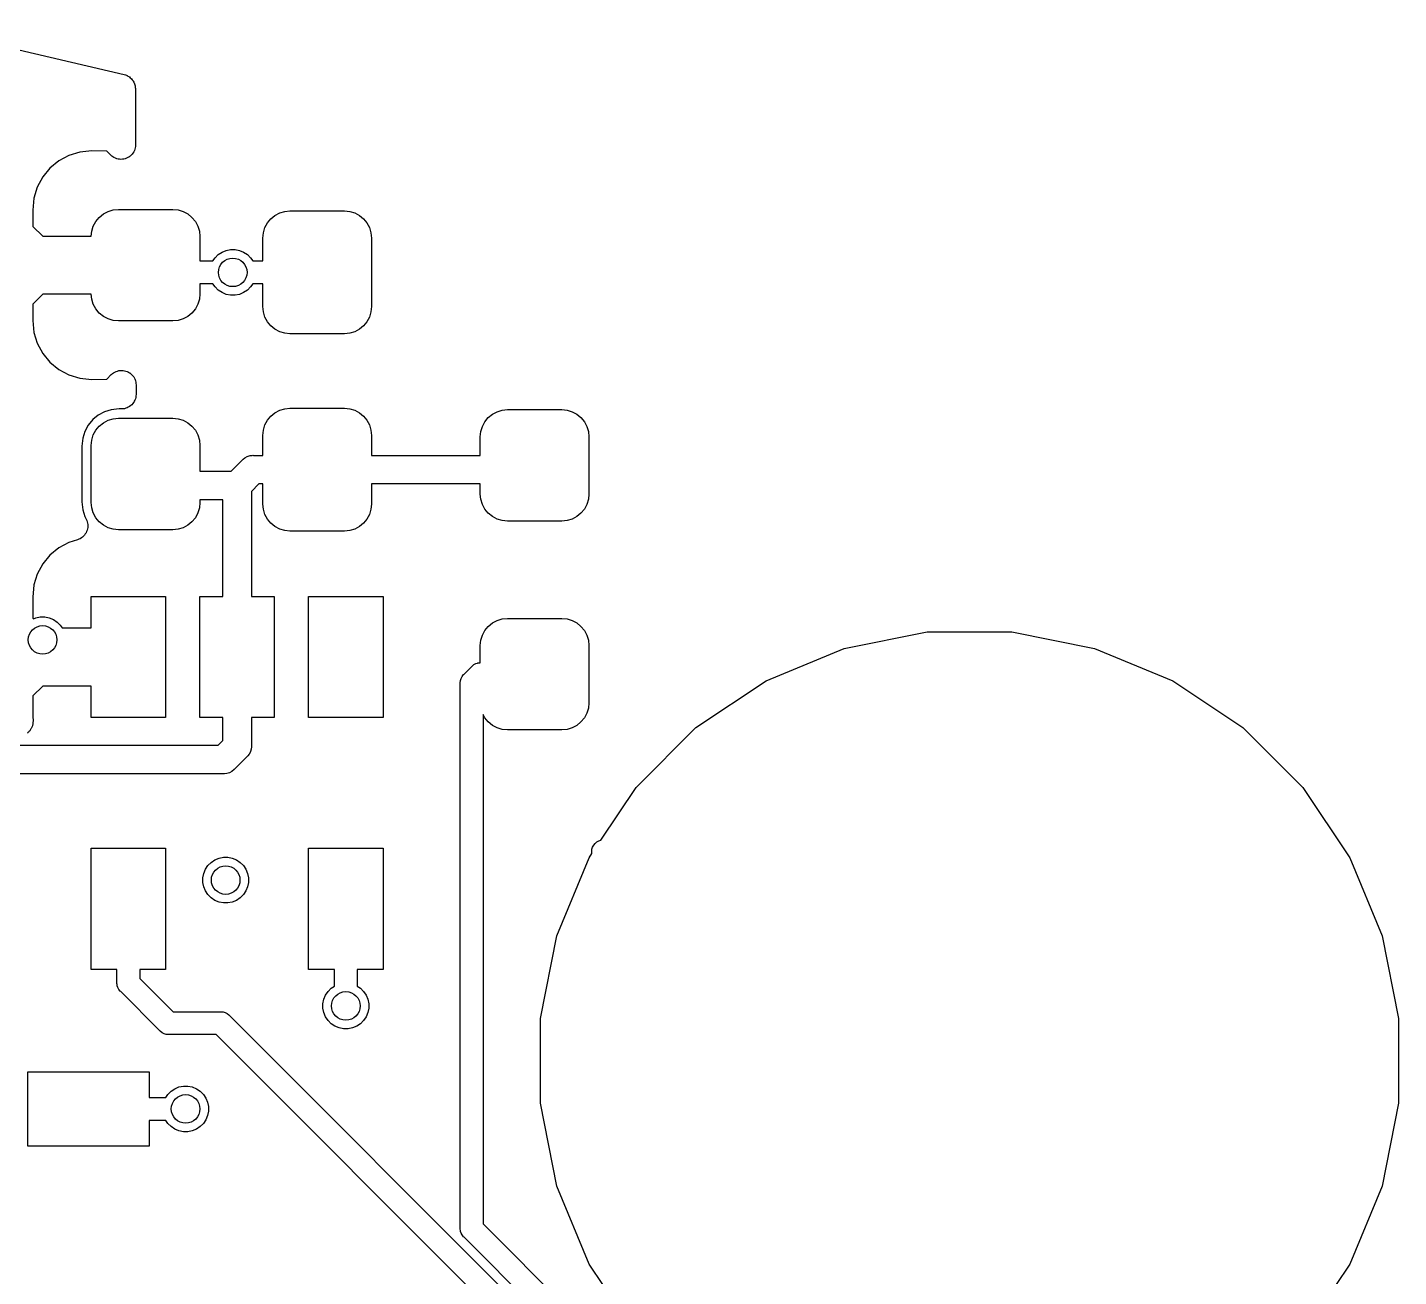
# Model space of a CAD drawing. Extents: x 115.8 to 161.5, y -138.1 to -92.5.
# Drawn here: x 143.87 to 155.85, y -103.72 to -92.8 of the extents above; entities that cross this region are included whole.
import ezdxf

# ---------------------------------------------------------------- set-up
doc = ezdxf.new("R2010")
doc.units = 0
doc.layers.add('BLACK', color=7, linetype='CONTINUOUS')

msp = doc.modelspace()

# ---------------------------------------------------------------- linework, layer by layer
at = {"layer": 'BLACK', "linetype": 'CONTINUOUS'}
for p, q in [((142.956, -92.7966), (144.713, -93.2086)), ((144.713, -93.2086), (144.714, -93.209)), ((144.714, -93.209), (144.724, -93.2122)), ((144.724, -93.2122), (144.733, -93.215)), ((144.733, -93.215), (144.735, -93.2164)), ((144.735, -93.2164), (144.738, -93.2173)), ((144.738, -93.2173), (144.746, -93.2222)), ((144.746, -93.2222), (144.755, -93.2268)), ((144.755, -93.2268), (144.757, -93.2286)), ((144.757, -93.2286), (144.759, -93.23)), ((144.759, -93.23), (144.766, -93.2364)), ((144.766, -93.2364), (144.774, -93.2425)), ((144.774, -93.2425), (144.775, -93.2447)), ((144.775, -93.2447), (144.778, -93.2466)), ((144.778, -93.2466), (144.783, -93.2543)), ((144.783, -93.2543), (144.789, -93.2617)), ((144.789, -93.2617), (144.791, -93.2642)), ((144.791, -93.2642), (144.792, -93.2664)), ((144.792, -93.2664), (144.797, -93.2751)), ((144.797, -93.2751), (144.801, -93.2835)), ((144.801, -93.2835), (144.802, -93.2862)), ((144.802, -93.2862), (144.803, -93.2888)), ((144.803, -93.2888), (144.805, -93.2981)), ((144.805, -93.2981), (144.808, -93.3073)), ((144.808, -93.3073), (144.809, -93.3101)), ((144.809, -93.3101), (144.809, -93.3128)), ((144.809, -93.3128), (144.81, -93.3224)), ((144.81, -93.3224), (144.811, -93.3319)), ((144.811, -93.3319), (144.812, -93.8229)), ((144.812, -93.8229), (144.812, -93.8247)), ((144.23, -93.9159), (144.141, -93.9631)), ((144.325, -93.8869), (144.23, -93.9159)), ((144.43, -93.8765), (144.325, -93.8869)), ((144.561, -93.8786), (144.43, -93.8765)), ((144.595, -93.913), (144.561, -93.8786)), ((144.604, -93.9207), (144.595, -93.913)), ((144.614, -93.9287), (144.604, -93.9207)), ((144.614, -93.9288), (144.614, -93.9287)), ((144.614, -93.9287), (144.614, -93.9287)), ((144.624, -93.9342), (144.614, -93.9288)), ((144.636, -93.9404), (144.624, -93.9342)), ((144.636, -93.9405), (144.636, -93.9404)), ((144.636, -93.9404), (144.636, -93.9404)), ((144.648, -93.944), (144.636, -93.9405)), ((144.733, -93.9409), (144.722, -93.9441)), ((144.744, -93.9348), (144.733, -93.9408)), ((144.733, -93.9408), (144.733, -93.9408)), ((144.733, -93.9408), (144.733, -93.9409)), ((144.755, -93.9293), (144.744, -93.9348)), ((144.764, -93.9215), (144.755, -93.9292)), ((144.755, -93.9292), (144.755, -93.9293)), ((144.755, -93.9293), (144.755, -93.9293)), ((144.774, -93.9137), (144.764, -93.9215)), ((144.782, -93.9038), (144.774, -93.9136)), ((144.774, -93.9136), (144.774, -93.9137)), ((144.774, -93.9137), (144.774, -93.9137)), ((144.79, -93.8947), (144.782, -93.9038)), ((144.796, -93.8835), (144.79, -93.8946)), ((144.79, -93.8946), (144.79, -93.8947)), ((144.79, -93.8947), (144.79, -93.8947)), ((144.802, -93.873), (144.796, -93.8835)), ((144.806, -93.8607), (144.802, -93.8728)), ((144.802, -93.8728), (144.802, -93.8729)), ((144.802, -93.8729), (144.802, -93.873)), ((144.809, -93.8493), (144.806, -93.8607)), ((144.811, -93.8369), (144.809, -93.8492)), ((144.809, -93.8492), (144.809, -93.8493)), ((144.809, -93.8493), (144.809, -93.8493)), ((144.812, -93.8247), (144.811, -93.8369)), ((144.064, -94.0266), (144.001, -94.1039)), ((144.141, -93.9631), (144.064, -94.0266)), ((144.66, -93.9477), (144.648, -93.944)), ((144.672, -93.9489), (144.66, -93.9477)), ((144.66, -93.9477), (144.66, -93.9477)), ((144.66, -93.9477), (144.66, -93.9477)), ((144.684, -93.9502), (144.672, -93.9489)), ((144.685, -93.9502), (144.684, -93.9502)), ((144.684, -93.9502), (144.684, -93.9502)), ((144.697, -93.949), (144.685, -93.9502)), ((144.709, -93.9479), (144.697, -93.949)), ((144.722, -93.9441), (144.709, -93.9479)), ((144.709, -93.9479), (144.709, -93.9479)), ((144.709, -93.9479), (144.709, -93.9479)), ((144.001, -94.1039), (143.953, -94.1922)), ((143.924, -94.2879), (143.914, -94.3928)), ((143.953, -94.1922), (143.924, -94.2879)), ((143.914, -94.3928), (143.916, -94.5358)), ((144.531, -94.4275), (144.572, -94.4056)), ((144.572, -94.4056), (144.616, -94.3921)), ((144.616, -94.3921), (144.662, -94.3875)), ((144.662, -94.3875), (145.137, -94.3875)), ((145.137, -94.3875), (145.184, -94.3921)), ((145.184, -94.3921), (145.228, -94.4056)), ((145.228, -94.4056), (145.269, -94.4275)), ((146.031, -94.44), (146.072, -94.4181)), ((146.072, -94.4181), (146.116, -94.4046)), ((146.116, -94.4046), (146.162, -94.4)), ((146.162, -94.4), (146.637, -94.4)), ((146.637, -94.4), (146.684, -94.4046)), ((146.684, -94.4046), (146.728, -94.4181)), ((146.728, -94.4181), (146.769, -94.44)), ((143.916, -94.5358), (144.001, -94.621)), ((144.43, -94.5787), (144.443, -94.5341)), ((144.443, -94.5341), (144.465, -94.4931)), ((144.465, -94.4931), (144.495, -94.4571)), ((144.495, -94.4571), (144.531, -94.4275)), ((145.269, -94.4275), (145.305, -94.4571)), ((145.305, -94.4571), (145.335, -94.4931)), ((145.335, -94.4931), (145.357, -94.5341)), ((145.357, -94.5341), (145.37, -94.5787)), ((145.943, -94.5466), (145.965, -94.5056)), ((145.965, -94.5056), (145.995, -94.4696)), ((145.995, -94.4696), (146.031, -94.44)), ((146.769, -94.44), (146.805, -94.4696)), ((146.805, -94.4696), (146.835, -94.5056)), ((146.835, -94.5056), (146.857, -94.5466)), ((144.001, -94.621), (144.425, -94.621)), ((144.425, -94.621), (144.43, -94.5787)), ((145.37, -94.5787), (145.375, -94.625)), ((145.375, -94.625), (145.375, -94.8375)), ((145.925, -94.6375), (145.93, -94.5912)), ((145.925, -94.8375), (145.925, -94.6375)), ((145.93, -94.5912), (145.943, -94.5466)), ((146.857, -94.5466), (146.87, -94.5912)), ((146.87, -94.5912), (146.875, -94.6375)), ((146.875, -94.6375), (146.875, -95.2375)), ((145.535, -94.7822), (145.568, -94.7603)), ((145.568, -94.7603), (145.604, -94.7452)), ((145.604, -94.7452), (145.643, -94.7375)), ((145.643, -94.7375), (145.682, -94.7375)), ((145.682, -94.7375), (145.721, -94.7452)), ((145.721, -94.7452), (145.757, -94.7603)), ((145.757, -94.7603), (145.79, -94.7822)), ((145.375, -94.8375), (145.489, -94.8375)), ((145.489, -94.8375), (145.507, -94.81)), ((145.507, -94.81), (145.535, -94.7822)), ((145.79, -94.7822), (145.818, -94.81)), ((145.818, -94.81), (145.836, -94.8375)), ((145.836, -94.8375), (145.925, -94.8375)), ((144.001, -95.129), (143.916, -95.2142)), ((144.425, -95.129), (144.001, -95.129)), ((144.43, -95.1713), (144.425, -95.129)), ((145.375, -95.125), (145.37, -95.1713)), ((145.489, -95.0375), (145.375, -95.0375)), ((145.375, -95.0375), (145.375, -95.125)), ((145.507, -95.065), (145.489, -95.0375)), ((145.535, -95.0928), (145.507, -95.065)), ((145.568, -95.1147), (145.535, -95.0928)), ((145.604, -95.1298), (145.568, -95.1147)), ((145.643, -95.1375), (145.604, -95.1298)), ((145.682, -95.1375), (145.643, -95.1375)), ((145.721, -95.1298), (145.682, -95.1375)), ((145.757, -95.1147), (145.721, -95.1298)), ((145.79, -95.0928), (145.757, -95.1147)), ((145.818, -95.065), (145.79, -95.0928)), ((145.836, -95.0375), (145.818, -95.065)), ((145.925, -95.0375), (145.836, -95.0375)), ((145.925, -95.2375), (145.925, -95.0375)), ((143.916, -95.2142), (143.914, -95.3572)), ((144.443, -95.2159), (144.43, -95.1713)), ((144.465, -95.2569), (144.443, -95.2159)), ((144.495, -95.2929), (144.465, -95.2569)), ((145.335, -95.2569), (145.305, -95.2929)), ((145.357, -95.2159), (145.335, -95.2569)), ((145.37, -95.1713), (145.357, -95.2159)), ((145.93, -95.2838), (145.925, -95.2375)), ((146.875, -95.2375), (146.87, -95.2838)), ((143.914, -95.3572), (143.924, -95.4621)), ((144.531, -95.3225), (144.495, -95.2929)), ((144.572, -95.3444), (144.531, -95.3225)), ((144.616, -95.3579), (144.572, -95.3444)), ((144.662, -95.3625), (144.616, -95.3579)), ((145.137, -95.3625), (144.662, -95.3625)), ((145.184, -95.3579), (145.137, -95.3625)), ((145.228, -95.3444), (145.184, -95.3579)), ((145.269, -95.3225), (145.228, -95.3444)), ((145.305, -95.2929), (145.269, -95.3225)), ((145.943, -95.3284), (145.93, -95.2838)), ((145.965, -95.3694), (145.943, -95.3284)), ((145.995, -95.4054), (145.965, -95.3694)), ((146.835, -95.3694), (146.805, -95.4054)), ((146.857, -95.3284), (146.835, -95.3694)), ((146.87, -95.2838), (146.857, -95.3284)), ((143.924, -95.4621), (143.953, -95.5578)), ((146.031, -95.435), (145.995, -95.4054)), ((146.072, -95.4569), (146.031, -95.435)), ((146.116, -95.4704), (146.072, -95.4569)), ((146.162, -95.475), (146.116, -95.4704)), ((146.637, -95.475), (146.162, -95.475)), ((146.684, -95.4704), (146.637, -95.475)), ((146.728, -95.4569), (146.684, -95.4704)), ((146.769, -95.435), (146.728, -95.4569)), ((146.805, -95.4054), (146.769, -95.435)), ((143.953, -95.5578), (144.001, -95.6461)), ((144.001, -95.6461), (144.064, -95.7234)), ((144.064, -95.7234), (144.141, -95.7869)), ((144.141, -95.7869), (144.23, -95.8341)), ((144.23, -95.8341), (144.325, -95.8631)), ((144.561, -95.8714), (144.6, -95.8318)), ((144.6, -95.8318), (144.601, -95.8311)), ((144.601, -95.8311), (144.602, -95.8305)), ((144.601, -95.8311), (144.601, -95.8311)), ((144.601, -95.8311), (144.601, -95.8311)), ((144.602, -95.8305), (144.611, -95.823)), ((144.611, -95.823), (144.62, -95.8155)), ((144.62, -95.8155), (144.621, -95.8153)), ((144.621, -95.8151), (144.632, -95.8096)), ((144.621, -95.8153), (144.621, -95.8151)), ((144.632, -95.8096), (144.642, -95.804)), ((144.642, -95.804), (144.643, -95.8038)), ((144.643, -95.8037), (144.655, -95.8003)), ((144.643, -95.8038), (144.643, -95.8037)), ((144.655, -95.8003), (144.666, -95.7969)), ((144.666, -95.7969), (144.667, -95.7968)), ((144.666, -95.7969), (144.666, -95.7969)), ((144.667, -95.7968), (144.679, -95.7957)), ((144.679, -95.7957), (144.691, -95.7946)), ((144.691, -95.7946), (144.691, -95.7946)), ((144.691, -95.7946), (144.691, -95.7946)), ((144.691, -95.7946), (144.703, -95.7959)), ((144.703, -95.7959), (144.715, -95.7971)), ((144.715, -95.7971), (144.716, -95.7972)), ((144.716, -95.7972), (144.716, -95.7973)), ((144.716, -95.7973), (144.728, -95.8008)), ((144.728, -95.8008), (144.739, -95.8044)), ((144.739, -95.8044), (144.739, -95.8046)), ((144.739, -95.8046), (144.74, -95.8047)), ((144.74, -95.8047), (144.75, -95.8104)), ((144.75, -95.8104), (144.761, -95.8161)), ((144.761, -95.8161), (144.761, -95.8164)), ((144.761, -95.8164), (144.762, -95.8165)), ((144.762, -95.8165), (144.771, -95.8242)), ((144.771, -95.8242), (144.78, -95.8319)), ((144.78, -95.8319), (144.78, -95.8322)), ((144.78, -95.8322), (144.781, -95.8324)), ((144.781, -95.8324), (144.788, -95.8418)), ((144.788, -95.8418), (144.796, -95.851)), ((144.796, -95.851), (144.796, -95.8514)), ((144.796, -95.8514), (144.796, -95.8517)), ((144.796, -95.8517), (144.802, -95.8623)), ((144.325, -95.8631), (144.43, -95.8735)), ((144.43, -95.8735), (144.561, -95.8714)), ((144.802, -95.8623), (144.807, -95.8729)), ((144.807, -95.8729), (144.808, -95.8733)), ((144.808, -95.8733), (144.808, -95.8736)), ((144.808, -95.8736), (144.811, -95.885)), ((144.811, -95.885), (144.815, -95.8966)), ((144.815, -95.8966), (144.815, -95.897)), ((144.815, -95.897), (144.815, -95.8974)), ((144.815, -95.8974), (144.816, -95.9092)), ((144.816, -95.9092), (144.817, -95.9213)), ((144.817, -95.9213), (144.817, -96.0042)), ((144.779, -96.095), (144.77, -96.1026)), ((144.78, -96.0948), (144.779, -96.095)), ((144.788, -96.0852), (144.78, -96.0946)), ((144.78, -96.0946), (144.78, -96.0948)), ((144.795, -96.076), (144.788, -96.0852)), ((144.796, -96.0755), (144.795, -96.0757)), ((144.795, -96.0757), (144.795, -96.076)), ((144.801, -96.0648), (144.796, -96.0755)), ((144.807, -96.0542), (144.801, -96.0648)), ((144.811, -96.0421), (144.807, -96.0537)), ((144.807, -96.0537), (144.807, -96.054)), ((144.807, -96.054), (144.807, -96.0542)), ((144.815, -96.0306), (144.811, -96.0421)), ((144.816, -96.0181), (144.815, -96.03)), ((144.815, -96.03), (144.815, -96.0303)), ((144.815, -96.0303), (144.815, -96.0306)), ((144.817, -96.006), (144.816, -96.0181)), ((144.817, -96.0042), (144.817, -96.0054)), ((144.817, -96.0054), (144.817, -96.0054)), ((144.817, -96.0054), (144.817, -96.0054)), ((144.817, -96.0054), (144.817, -96.006)), ((144.486, -96.1857), (144.438, -96.2252)), ((144.541, -96.1563), (144.486, -96.1857)), ((144.6, -96.1382), (144.541, -96.1563)), ((144.572, -96.2306), (144.616, -96.2171)), ((144.669, -96.1315), (144.6, -96.1382)), ((144.616, -96.2171), (144.662, -96.2125)), ((144.662, -96.2125), (145.137, -96.2125)), ((144.69, -96.1315), (144.669, -96.1315)), ((144.702, -96.1303), (144.69, -96.1315)), ((144.714, -96.1292), (144.702, -96.1303)), ((144.715, -96.1291), (144.714, -96.1292)), ((144.727, -96.1256), (144.715, -96.1291)), ((144.715, -96.1291), (144.715, -96.1291)), ((144.738, -96.1221), (144.727, -96.1256)), ((144.739, -96.1219), (144.738, -96.122)), ((144.738, -96.122), (144.738, -96.1221)), ((144.749, -96.1162), (144.739, -96.1219)), ((144.76, -96.1106), (144.749, -96.1162)), ((144.761, -96.1103), (144.76, -96.1104)), ((144.76, -96.1104), (144.76, -96.1106)), ((144.77, -96.1026), (144.761, -96.1103)), ((145.137, -96.2125), (145.184, -96.2171)), ((145.184, -96.2171), (145.228, -96.2306)), ((145.965, -96.2306), (145.995, -96.1946)), ((145.995, -96.1946), (146.031, -96.165)), ((146.031, -96.165), (146.072, -96.1431)), ((146.072, -96.1431), (146.116, -96.1296)), ((146.116, -96.1296), (146.162, -96.125)), ((146.162, -96.125), (146.637, -96.125)), ((146.637, -96.125), (146.684, -96.1296)), ((146.684, -96.1296), (146.728, -96.1431)), ((146.728, -96.1431), (146.769, -96.165)), ((146.769, -96.165), (146.805, -96.1946)), ((146.805, -96.1946), (146.835, -96.2306)), ((147.865, -96.2431), (147.895, -96.2071)), ((147.895, -96.2071), (147.931, -96.1775)), ((147.931, -96.1775), (147.972, -96.1556)), ((147.972, -96.1556), (148.016, -96.1421)), ((148.016, -96.1421), (148.062, -96.1375)), ((148.062, -96.1375), (148.537, -96.1375)), ((148.537, -96.1375), (148.584, -96.1421)), ((148.584, -96.1421), (148.628, -96.1556)), ((148.628, -96.1556), (148.669, -96.1775)), ((148.669, -96.1775), (148.705, -96.2071)), ((148.705, -96.2071), (148.735, -96.2431)), ((144.369, -96.3284), (144.351, -96.388)), ((144.398, -96.2734), (144.369, -96.3284)), ((144.438, -96.2252), (144.398, -96.2734)), ((144.443, -96.3591), (144.465, -96.3181)), ((144.465, -96.3181), (144.495, -96.2821)), ((144.495, -96.2821), (144.531, -96.2525)), ((144.531, -96.2525), (144.572, -96.2306)), ((145.228, -96.2306), (145.269, -96.2525)), ((145.269, -96.2525), (145.305, -96.2821)), ((145.305, -96.2821), (145.335, -96.3181)), ((145.335, -96.3181), (145.357, -96.3591)), ((145.925, -96.3625), (145.93, -96.3162)), ((145.93, -96.3162), (145.943, -96.2716)), ((145.943, -96.2716), (145.965, -96.2306)), ((146.835, -96.2306), (146.857, -96.2716)), ((146.857, -96.2716), (146.87, -96.3162)), ((146.87, -96.3162), (146.875, -96.3625)), ((147.825, -96.375), (147.83, -96.3287)), ((147.83, -96.3287), (147.843, -96.2841)), ((147.843, -96.2841), (147.865, -96.2431)), ((148.735, -96.2431), (148.757, -96.2841)), ((148.757, -96.2841), (148.77, -96.3287)), ((148.77, -96.3287), (148.775, -96.375)), ((144.351, -96.388), (144.344, -96.4562)), ((144.344, -96.4562), (144.344, -96.9438)), ((144.425, -96.45), (144.43, -96.4037)), ((144.425, -96.95), (144.425, -96.45)), ((144.43, -96.4037), (144.443, -96.3591)), ((145.357, -96.3591), (145.37, -96.4037)), ((145.37, -96.4037), (145.375, -96.45)), ((145.375, -96.45), (145.375, -96.675)), ((145.925, -96.5375), (145.925, -96.3625)), ((146.875, -96.3625), (146.875, -96.5375)), ((147.825, -96.5375), (147.825, -96.375)), ((148.775, -96.375), (148.775, -96.875)), ((145.648, -96.675), (145.745, -96.5784)), ((145.745, -96.5784), (145.749, -96.5737)), ((145.749, -96.5737), (145.753, -96.5698)), ((145.753, -96.5698), (145.768, -96.5581)), ((145.753, -96.5698), (145.753, -96.5698)), ((145.768, -96.5581), (145.789, -96.5465)), ((145.768, -96.5581), (145.768, -96.5581)), ((145.768, -96.5581), (145.768, -96.5581)), ((145.789, -96.5465), (145.813, -96.5393)), ((145.813, -96.5393), (145.831, -96.5375)), ((145.831, -96.5375), (145.837, -96.5369)), ((145.831, -96.5375), (145.831, -96.5375)), ((145.837, -96.5369), (145.844, -96.5375)), ((145.844, -96.5375), (145.925, -96.5375)), ((146.875, -96.5375), (147.825, -96.5375)), ((145.375, -96.675), (145.648, -96.675)), ((145.889, -96.7875), (145.825, -96.8518)), ((145.925, -96.7875), (145.889, -96.7875)), ((145.925, -96.9625), (145.925, -96.7875)), ((147.825, -96.7875), (146.875, -96.7875)), ((146.875, -96.7875), (146.875, -96.9625)), ((147.825, -96.875), (147.825, -96.7875)), ((145.575, -96.925), (145.375, -96.925)), ((145.375, -96.925), (145.375, -96.95)), ((145.575, -97.77), (145.575, -96.925)), ((145.825, -96.8518), (145.825, -97.77)), ((147.83, -96.9213), (147.825, -96.875)), ((147.843, -96.9659), (147.83, -96.9213)), ((148.77, -96.9213), (148.757, -96.9659)), ((148.775, -96.875), (148.77, -96.9213)), ((144.344, -96.9438), (144.351, -97.012)), ((144.351, -97.012), (144.369, -97.0716)), ((144.43, -96.9963), (144.425, -96.95)), ((144.443, -97.0409), (144.43, -96.9963)), ((144.465, -97.0819), (144.443, -97.0409)), ((145.357, -97.0409), (145.335, -97.0819)), ((145.37, -96.9963), (145.357, -97.0409)), ((145.375, -96.95), (145.37, -96.9963)), ((145.93, -97.0088), (145.925, -96.9625)), ((145.943, -97.0534), (145.93, -97.0088)), ((145.965, -97.0944), (145.943, -97.0534)), ((146.857, -97.0534), (146.835, -97.0944)), ((146.87, -97.0088), (146.857, -97.0534)), ((146.875, -96.9625), (146.87, -97.0088)), ((147.865, -97.0069), (147.843, -96.9659)), ((147.895, -97.0429), (147.865, -97.0069)), ((147.931, -97.0725), (147.895, -97.0429)), ((148.705, -97.0429), (148.669, -97.0725)), ((148.735, -97.0069), (148.705, -97.0429)), ((148.757, -96.9659), (148.735, -97.0069)), ((144.369, -97.0716), (144.381, -97.094)), ((144.381, -97.094), (144.381, -97.0948)), ((144.381, -97.0948), (144.381, -97.0948)), ((144.381, -97.0948), (144.381, -97.0949)), ((144.381, -97.0949), (144.382, -97.0955)), ((144.382, -97.0955), (144.386, -97.1068)), ((144.386, -97.1068), (144.391, -97.1178)), ((144.391, -97.1178), (144.391, -97.1182)), ((144.391, -97.1182), (144.391, -97.1186)), ((144.391, -97.1186), (144.393, -97.1304)), ((144.393, -97.1304), (144.395, -97.1422)), ((144.395, -97.1677), (144.393, -97.1794)), ((144.395, -97.1422), (144.395, -97.1425)), ((144.395, -97.1425), (144.395, -97.1429)), ((144.395, -97.1429), (144.395, -97.1549)), ((144.395, -97.1549), (144.395, -97.1669)), ((144.395, -97.1669), (144.395, -97.1673)), ((144.395, -97.1673), (144.395, -97.1677)), ((144.495, -97.1179), (144.465, -97.0819)), ((144.531, -97.1475), (144.495, -97.1179)), ((144.572, -97.1694), (144.531, -97.1475)), ((144.616, -97.1829), (144.572, -97.1694)), ((145.228, -97.1694), (145.184, -97.1829)), ((145.269, -97.1475), (145.228, -97.1694)), ((145.305, -97.1179), (145.269, -97.1475)), ((145.335, -97.0819), (145.305, -97.1179)), ((145.995, -97.1304), (145.965, -97.0944)), ((146.031, -97.16), (145.995, -97.1304)), ((146.072, -97.1819), (146.031, -97.16)), ((146.769, -97.16), (146.728, -97.1819)), ((146.805, -97.1304), (146.769, -97.16)), ((146.835, -97.0944), (146.805, -97.1304)), ((147.972, -97.0944), (147.931, -97.0725)), ((148.016, -97.1079), (147.972, -97.0944)), ((148.062, -97.1125), (148.016, -97.1079)), ((148.537, -97.1125), (148.062, -97.1125)), ((148.584, -97.1079), (148.537, -97.1125)), ((148.628, -97.0944), (148.584, -97.1079)), ((148.669, -97.0725), (148.628, -97.0944)), ((144.306, -97.2754), (144.23, -97.2984)), ((144.317, -97.2708), (144.306, -97.2754)), ((144.328, -97.2662), (144.317, -97.2708)), ((144.329, -97.2659), (144.328, -97.266)), ((144.328, -97.266), (144.328, -97.2662)), ((144.339, -97.2592), (144.329, -97.2659)), ((144.349, -97.2526), (144.339, -97.2592)), ((144.358, -97.2436), (144.349, -97.2521)), ((144.349, -97.2521), (144.349, -97.2524)), ((144.349, -97.2524), (144.349, -97.2526)), ((144.366, -97.2353), (144.358, -97.2436)), ((144.367, -97.2347), (144.366, -97.2349)), ((144.366, -97.2349), (144.366, -97.2353)), ((144.373, -97.2246), (144.367, -97.2347)), ((144.38, -97.2148), (144.373, -97.2246)), ((144.381, -97.2141), (144.38, -97.2144)), ((144.38, -97.2144), (144.38, -97.2148)), ((144.385, -97.2029), (144.381, -97.2141)), ((144.39, -97.192), (144.385, -97.2029)), ((144.393, -97.1794), (144.39, -97.1912)), ((144.39, -97.1912), (144.39, -97.1916)), ((144.39, -97.1916), (144.39, -97.192)), ((144.662, -97.1875), (144.616, -97.1829)), ((145.137, -97.1875), (144.662, -97.1875)), ((145.184, -97.1829), (145.137, -97.1875)), ((146.116, -97.1954), (146.072, -97.1819)), ((146.162, -97.2), (146.116, -97.1954)), ((146.637, -97.2), (146.162, -97.2)), ((146.684, -97.1954), (146.637, -97.2)), ((146.728, -97.1819), (146.684, -97.1954)), ((144.064, -97.4091), (144.001, -97.4864)), ((144.141, -97.3456), (144.064, -97.4091)), ((144.23, -97.2984), (144.141, -97.3456)), ((144.001, -97.4864), (143.953, -97.5747)), ((143.953, -97.5747), (143.924, -97.6704)), ((143.924, -97.6704), (143.914, -97.7754)), ((143.914, -97.7754), (143.916, -97.961)), ((144.425, -98.046), (144.425, -97.77)), ((144.425, -97.77), (145.075, -97.77)), ((145.075, -97.77), (145.075, -98.83)), ((145.375, -98.83), (145.375, -97.77)), ((145.375, -97.77), (145.575, -97.77)), ((145.825, -97.77), (146.025, -97.77)), ((146.025, -97.77), (146.025, -98.83)), ((146.325, -98.83), (146.325, -97.77)), ((146.325, -97.77), (146.975, -97.77)), ((146.975, -97.77), (146.975, -98.83)), ((143.916, -97.961), (143.921, -97.9661)), ((143.921, -97.9661), (143.942, -97.9577)), ((143.942, -97.9577), (143.98, -97.95)), ((143.98, -97.95), (144.02, -97.95)), ((144.02, -97.95), (144.058, -97.9577)), ((144.058, -97.9577), (144.095, -97.9728)), ((144.095, -97.9728), (144.127, -97.9946)), ((144.127, -97.9946), (144.155, -98.0225)), ((147.895, -98.0321), (147.931, -98.0025)), ((147.931, -98.0025), (147.972, -97.9806)), ((147.972, -97.9806), (148.016, -97.9671)), ((148.016, -97.9671), (148.062, -97.9625)), ((148.062, -97.9625), (148.537, -97.9625)), ((148.537, -97.9625), (148.584, -97.9671)), ((148.584, -97.9671), (148.628, -97.9806)), ((148.628, -97.9806), (148.669, -98.0025)), ((148.669, -98.0025), (148.705, -98.0321)), ((144.155, -98.0225), (144.171, -98.046)), ((144.171, -98.046), (144.425, -98.046)), ((147.83, -98.1537), (147.843, -98.1091)), ((147.843, -98.1091), (147.865, -98.0681)), ((147.865, -98.0681), (147.895, -98.0321)), ((148.705, -98.0321), (148.735, -98.0681)), ((148.735, -98.0681), (148.757, -98.1091)), ((148.757, -98.1091), (148.77, -98.1537)), ((151.006, -98.2241), (151.731, -98.0799)), ((151.731, -98.0799), (152.469, -98.0799)), ((152.469, -98.0799), (153.194, -98.2241)), ((147.825, -98.2), (147.83, -98.1537)), ((147.825, -98.3495), (147.825, -98.2)), ((148.77, -98.1537), (148.775, -98.2)), ((148.775, -98.2), (148.775, -98.7)), ((150.324, -98.5067), (151.006, -98.2241)), ((153.194, -98.2241), (153.876, -98.5067)), ((147.754, -98.3789), (147.769, -98.3665)), ((147.769, -98.3665), (147.787, -98.3572)), ((147.787, -98.3572), (147.8, -98.3531)), ((147.8, -98.3531), (147.805, -98.3514)), ((147.805, -98.3514), (147.807, -98.3512)), ((147.807, -98.3512), (147.82, -98.35)), ((147.82, -98.35), (147.825, -98.3495)), ((147.82, -98.35), (147.82, -98.35)), ((147.825, -98.3495), (147.825, -98.3495)), ((147.651, -98.5054), (147.657, -98.4865)), ((147.657, -98.4865), (147.666, -98.4692)), ((147.666, -98.4692), (147.674, -98.4604)), ((147.674, -98.4604), (147.679, -98.4539)), ((147.679, -98.4539), (147.683, -98.4508)), ((147.683, -98.4508), (147.751, -98.3828)), ((147.751, -98.3828), (147.754, -98.3789)), ((144.001, -98.554), (143.916, -98.639)), ((144.425, -98.554), (144.001, -98.554)), ((144.425, -98.83), (144.425, -98.554)), ((147.65, -98.525), (147.651, -98.5054)), ((147.65, -98.5299), (147.65, -98.525)), ((147.65, -103.291), (147.65, -98.5299)), ((149.71, -98.9171), (150.324, -98.5067)), ((153.876, -98.5067), (154.49, -98.9171)), ((143.916, -98.639), (143.914, -98.8246)), ((148.775, -98.7), (148.77, -98.7463)), ((143.914, -98.8246), (143.917, -98.8506)), ((143.917, -98.8506), (143.917, -98.8523)), ((143.917, -98.8523), (143.917, -98.8581)), ((145.075, -98.83), (144.425, -98.83)), ((145.575, -98.83), (145.375, -98.83)), ((145.575, -99.0282), (145.575, -98.83)), ((146.025, -98.83), (145.825, -98.83)), ((145.825, -98.83), (145.825, -99.0739)), ((146.975, -98.83), (146.325, -98.83)), ((147.865, -98.8319), (147.85, -98.8038)), ((147.85, -98.8038), (147.85, -103.255)), ((147.895, -98.8679), (147.865, -98.8319)), ((148.735, -98.8319), (148.705, -98.8679)), ((148.757, -98.7909), (148.735, -98.8319)), ((148.77, -98.7463), (148.757, -98.7909)), ((143.87, -98.9619), (143.865, -98.9651)), ((143.875, -98.9573), (143.87, -98.9619)), ((143.88, -98.9531), (143.875, -98.9573)), ((143.883, -98.9487), (143.88, -98.9531)), ((143.888, -98.9446), (143.883, -98.9487)), ((143.891, -98.9391), (143.888, -98.9446)), ((143.895, -98.934), (143.891, -98.9391)), ((143.898, -98.9289), (143.895, -98.934)), ((143.901, -98.9241), (143.898, -98.9289)), ((143.904, -98.918), (143.901, -98.9241)), ((143.907, -98.9122), (143.904, -98.918)), ((143.909, -98.9067), (143.907, -98.9122)), ((143.911, -98.9013), (143.909, -98.9067)), ((143.913, -98.8949), (143.911, -98.9013)), ((143.915, -98.8885), (143.913, -98.8949)), ((143.916, -98.8771), (143.915, -98.8828)), ((143.915, -98.8828), (143.915, -98.8885)), ((143.917, -98.8639), (143.916, -98.8705)), ((143.916, -98.8705), (143.916, -98.8771)), ((143.917, -98.8581), (143.917, -98.8639)), ((147.931, -98.8975), (147.895, -98.8679)), ((147.972, -98.9194), (147.931, -98.8975)), ((148.016, -98.9329), (147.972, -98.9194)), ((148.062, -98.9375), (148.016, -98.9329)), ((148.537, -98.9375), (148.062, -98.9375)), ((148.584, -98.9329), (148.537, -98.9375)), ((148.628, -98.9194), (148.584, -98.9329)), ((148.669, -98.8975), (148.628, -98.9194)), ((148.705, -98.8679), (148.669, -98.8975)), ((149.187, -99.4395), (149.71, -98.9171)), ((154.49, -98.9171), (155.013, -99.4395)), ((143.647, -99.07), (145.533, -99.07)), ((145.533, -99.07), (145.575, -99.0282)), ((145.825, -99.0861), (145.823, -99.1045)), ((145.825, -99.0739), (145.826, -99.08)), ((145.826, -99.08), (145.825, -99.0861)), ((145.825, -99.0861), (145.825, -99.0861)), ((145.784, -99.1727), (145.678, -99.279)), ((145.789, -99.1688), (145.784, -99.1727)), ((145.793, -99.1641), (145.789, -99.1688)), ((145.804, -99.1498), (145.793, -99.1641)), ((145.793, -99.1641), (145.793, -99.1641)), ((145.816, -99.1281), (145.804, -99.1498)), ((145.817, -99.1253), (145.816, -99.1281)), ((145.823, -99.1045), (145.817, -99.1253)), ((145.579, -99.32), (143.601, -99.32)), ((145.585, -99.3206), (145.579, -99.32)), ((145.591, -99.32), (145.585, -99.3206)), ((145.61, -99.3182), (145.591, -99.32)), ((145.591, -99.32), (145.591, -99.32)), ((145.633, -99.311), (145.61, -99.3182)), ((145.655, -99.2994), (145.633, -99.311)), ((145.674, -99.2838), (145.655, -99.2994)), ((145.678, -99.279), (145.674, -99.2838)), ((148.878, -99.9022), (149.187, -99.4395)), ((155.013, -99.4395), (155.423, -100.054)), ((148.816, -99.9442), (148.829, -99.9289)), ((148.829, -99.9289), (148.844, -99.9165)), ((148.844, -99.9165), (148.862, -99.9072)), ((148.862, -99.9072), (148.878, -99.9022)), ((144.425, -101.03), (144.425, -99.97)), ((144.425, -99.97), (145.075, -99.97)), ((145.075, -99.97), (145.075, -101.03)), ((145.542, -100.058), (145.58, -100.05)), ((145.58, -100.05), (145.62, -100.05)), ((145.62, -100.05), (145.658, -100.058)), ((146.325, -101.03), (146.325, -99.97)), ((146.325, -99.97), (146.975, -99.97)), ((146.975, -99.97), (146.975, -101.03)), ((148.777, -100.054), (148.801, -100.017)), ((148.8, -100), (148.801, -99.9804)), ((148.801, -100.017), (148.8, -100)), ((148.801, -99.9804), (148.807, -99.9615)), ((148.807, -99.9615), (148.816, -99.9442)), ((145.408, -100.192), (145.423, -100.155)), ((145.423, -100.155), (145.445, -100.123)), ((145.445, -100.123), (145.473, -100.095)), ((145.473, -100.095), (145.505, -100.073)), ((145.505, -100.073), (145.542, -100.058)), ((145.658, -100.058), (145.695, -100.073)), ((145.695, -100.073), (145.727, -100.095)), ((145.727, -100.095), (145.755, -100.123)), ((145.755, -100.123), (145.777, -100.155)), ((145.777, -100.155), (145.792, -100.192)), ((148.494, -100.736), (148.777, -100.054)), ((155.423, -100.054), (155.706, -100.736)), ((145.4, -100.23), (145.408, -100.192)), ((145.4, -100.27), (145.4, -100.23)), ((145.408, -100.308), (145.4, -100.27)), ((145.792, -100.192), (145.8, -100.23)), ((145.8, -100.27), (145.792, -100.308)), ((145.8, -100.23), (145.8, -100.27)), ((145.423, -100.345), (145.408, -100.308)), ((145.445, -100.377), (145.423, -100.345)), ((145.473, -100.405), (145.445, -100.377)), ((145.505, -100.427), (145.473, -100.405)), ((145.727, -100.405), (145.695, -100.427)), ((145.755, -100.377), (145.727, -100.405)), ((145.777, -100.345), (145.755, -100.377)), ((145.792, -100.308), (145.777, -100.345)), ((145.542, -100.442), (145.505, -100.427)), ((145.58, -100.45), (145.542, -100.442)), ((145.62, -100.45), (145.58, -100.45)), ((145.658, -100.442), (145.62, -100.45)), ((145.695, -100.427), (145.658, -100.442)), ((148.35, -101.461), (148.494, -100.736)), ((155.706, -100.736), (155.85, -101.461)), ((144.65, -101.03), (144.425, -101.03)), ((144.65, -101.145), (144.65, -101.03)), ((145.075, -101.03), (144.85, -101.03)), ((144.85, -101.03), (144.85, -101.109)), ((144.85, -101.109), (145.141, -101.4)), ((146.55, -101.03), (146.325, -101.03)), ((146.55, -101.176), (146.55, -101.03)), ((146.975, -101.03), (146.75, -101.03)), ((146.75, -101.03), (146.75, -101.176)), ((144.65, -101.15), (144.65, -101.145)), ((144.65, -101.155), (144.65, -101.15)), ((144.651, -101.163), (144.65, -101.155)), ((144.65, -101.155), (144.65, -101.155)), ((144.651, -101.17), (144.651, -101.163)), ((144.653, -101.174), (144.651, -101.17)), ((144.657, -101.188), (144.653, -101.174)), ((144.666, -101.206), (144.657, -101.188)), ((144.679, -101.221), (144.666, -101.206)), ((144.683, -101.224), (144.679, -101.221)), ((145.026, -101.567), (144.683, -101.224)), ((146.473, -101.255), (146.495, -101.223)), ((146.495, -101.223), (146.523, -101.195)), ((146.523, -101.195), (146.55, -101.176)), ((146.75, -101.176), (146.777, -101.195)), ((146.777, -101.195), (146.805, -101.223)), ((146.805, -101.223), (146.827, -101.255)), ((146.45, -101.33), (146.458, -101.292)), ((146.45, -101.37), (146.45, -101.33)), ((146.458, -101.408), (146.45, -101.37)), ((146.458, -101.292), (146.473, -101.255)), ((146.827, -101.255), (146.842, -101.292)), ((146.842, -101.292), (146.85, -101.33)), ((146.85, -101.37), (146.842, -101.408)), ((146.85, -101.33), (146.85, -101.37)), ((145.141, -101.4), (145.553, -101.4)), ((145.553, -101.4), (145.558, -101.4)), ((145.558, -101.4), (145.563, -101.4)), ((145.563, -101.4), (145.563, -101.4)), ((145.563, -101.4), (145.577, -101.401)), ((145.577, -101.401), (145.596, -101.407)), ((145.596, -101.407), (145.613, -101.416)), ((145.613, -101.416), (145.629, -101.429)), ((145.629, -101.429), (145.632, -101.433)), ((145.632, -101.433), (150.349, -106.15)), ((146.473, -101.445), (146.458, -101.408)), ((146.495, -101.477), (146.473, -101.445)), ((146.523, -101.505), (146.495, -101.477)), ((146.805, -101.477), (146.777, -101.505)), ((146.827, -101.445), (146.805, -101.477)), ((146.842, -101.408), (146.827, -101.445)), ((148.35, -102.199), (148.35, -101.461)), ((155.85, -101.461), (155.85, -102.199)), ((145.029, -101.571), (145.026, -101.567)), ((145.044, -101.584), (145.029, -101.571)), ((145.057, -101.591), (145.044, -101.584)), ((145.062, -101.593), (145.057, -101.591)), ((145.08, -101.599), (145.062, -101.593)), ((145.082, -101.599), (145.08, -101.599)), ((145.095, -101.6), (145.082, -101.599)), ((145.1, -101.6), (145.095, -101.6)), ((145.095, -101.6), (145.095, -101.6)), ((145.105, -101.6), (145.1, -101.6)), ((145.516, -101.6), (145.105, -101.6)), ((150.233, -106.317), (145.516, -101.6)), ((146.555, -101.527), (146.523, -101.505)), ((146.592, -101.542), (146.555, -101.527)), ((146.63, -101.55), (146.592, -101.542)), ((146.67, -101.55), (146.63, -101.55)), ((146.708, -101.542), (146.67, -101.55)), ((146.745, -101.527), (146.708, -101.542)), ((146.777, -101.505), (146.745, -101.527)), ((143.87, -102.575), (143.87, -101.925)), ((143.87, -101.925), (144.93, -101.925)), ((144.93, -101.925), (144.93, -102.15)), ((145.123, -102.095), (145.155, -102.073)), ((145.155, -102.073), (145.192, -102.058)), ((145.192, -102.058), (145.23, -102.05)), ((145.23, -102.05), (145.27, -102.05)), ((145.27, -102.05), (145.308, -102.058)), ((145.308, -102.058), (145.345, -102.073)), ((145.345, -102.073), (145.377, -102.095)), ((144.93, -102.15), (145.076, -102.15)), ((145.076, -102.15), (145.095, -102.123)), ((145.095, -102.123), (145.123, -102.095)), ((145.377, -102.095), (145.405, -102.123)), ((145.405, -102.123), (145.427, -102.155)), ((145.427, -102.155), (145.442, -102.192)), ((145.442, -102.192), (145.45, -102.23)), ((148.494, -102.924), (148.35, -102.199)), ((155.85, -102.199), (155.706, -102.924)), ((145.442, -102.308), (145.427, -102.345)), ((145.45, -102.27), (145.442, -102.308)), ((145.45, -102.23), (145.45, -102.27)), ((145.076, -102.35), (144.93, -102.35)), ((144.93, -102.35), (144.93, -102.575)), ((145.095, -102.377), (145.076, -102.35)), ((145.123, -102.405), (145.095, -102.377)), ((145.155, -102.427), (145.123, -102.405)), ((145.192, -102.442), (145.155, -102.427)), ((145.23, -102.45), (145.192, -102.442)), ((145.27, -102.45), (145.23, -102.45)), ((145.308, -102.442), (145.27, -102.45)), ((145.345, -102.427), (145.308, -102.442)), ((145.377, -102.405), (145.345, -102.427)), ((145.405, -102.377), (145.377, -102.405)), ((145.427, -102.345), (145.405, -102.377)), ((144.93, -102.575), (143.87, -102.575)), ((148.777, -103.606), (148.494, -102.924)), ((155.706, -102.924), (155.423, -103.606)), ((147.85, -103.255), (150.465, -105.87)), ((147.65, -103.296), (147.65, -103.291)), ((147.65, -103.301), (147.65, -103.296)), ((147.651, -103.314), (147.65, -103.301)), ((147.65, -103.301), (147.65, -103.301)), ((147.651, -103.316), (147.651, -103.314)), ((147.653, -103.322), (147.651, -103.316)), ((147.657, -103.335), (147.653, -103.322)), ((147.666, -103.352), (147.657, -103.335)), ((147.679, -103.367), (147.666, -103.352)), ((147.683, -103.371), (147.679, -103.367)), ((150.349, -106.037), (147.683, -103.371)), ((149.187, -104.22), (148.777, -103.606)), ((155.423, -103.606), (155.013, -104.22))]:
    msp.add_line(p, q, dxfattribs=at)
at = {"layer": 'BLACK'}
for centre in [(145.662, -94.9375), (144, -98.15), (145.6, -100.25), (146.65, -101.35), (145.25, -102.25)]:
    msp.add_circle(centre, 0.125, dxfattribs=at)

doc.saveas('drawing.dxf')
